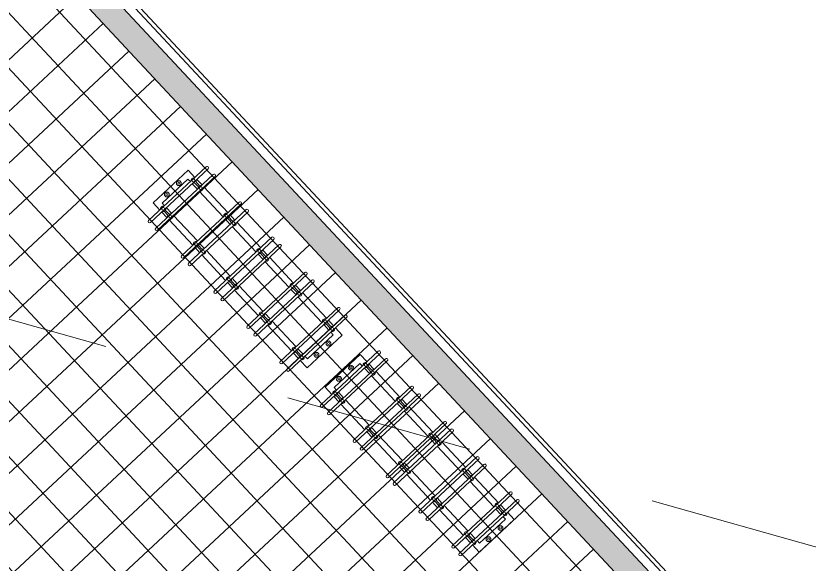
# Model space of a CAD drawing. Header units: millimetres. Extents: x -71377 to 516042, y -145869 to 441446.
# Drawn here: x 154473 to 160760, y 101834 to 106182 of the extents above; entities that cross this region are included whole.
import ezdxf

# ---------------------------------------------------------------- set-up
doc = ezdxf.new("R2010")
doc.units = ezdxf.units.MM
doc.header["$LTSCALE"] = 1000
doc.linetypes.add('_점선_M_', pattern=[3, 1.5, -1.5])
for name, color, linetype, lineweight in [('A-hat', 251, 'Continuous', 5), ('A-insu', 251, 'Continuous', 5), ('A_cwall', 2, 'Continuous', 5), ('A_fnsh-4', 4, 'Continuous', 5), ('AA_dash_M_', 7, '_점선_M_', 5), ('패밀리로 가져오기', 8, 'Continuous', 5)]:
    doc.layers.add(name, color=color, linetype=linetype, lineweight=lineweight)

# ---------------------------------------------------------------- blocks, each defined once
blk = doc.blocks.new('자전거보관소_2D - 자전거보관소_dwg-3619136-지반층 배치도')
at = {"layer": '패밀리로 가져오기'}
for p, q in [((1166.9, 2015.7), (543.2, 2015.7)), ((1166.9, 1993.4), (543.2, 1993.4)), ((665.1, 1993.4), (665.1, 1933.7)), ((683.7, 1993.9), (683.7, 1933.7)), ((696.4, 1993.9), (696.4, 1933.7)), ((715.1, 1993.4), (715.1, 1933.7)), ((995.1, 1993.4), (995.1, 1933.7)), ((1013.7, 1993.9), (1013.7, 1933.7)), ((1026.4, 1993.9), (1026.4, 1933.7)), ((1045.1, 1993.4), (1045.1, 1933.7)), ((1166.9, 1933.7), (543.2, 1933.7)), ((1166.9, 1911.4), (543.2, 1911.4)), ((665.1, 1911.4), (665.1, 1633.7)), ((715.1, 1911.4), (715.1, 1633.7)), ((995.1, 1911.4), (995.1, 1633.7)), ((1045.1, 1911.4), (1045.1, 1633.7)), ((1166.9, 1633.7), (543.2, 1633.7)), ((1166.9, 1611.4), (543.2, 1611.4)), ((665.1, 1611.4), (665.1, 1551.7)), ((683.7, 1611.9), (683.7, 1551.7)), ((696.4, 1611.9), (696.4, 1551.7)), ((715.1, 1611.4), (715.1, 1551.7)), ((995.1, 1611.4), (995.1, 1551.7)), ((1013.7, 1611.9), (1013.7, 1551.7)), ((1026.4, 1611.9), (1026.4, 1551.7)), ((1045.1, 1611.4), (1045.1, 1551.7)), ((1166.9, 1551.7), (543.2, 1551.7)), ((1166.9, 1529.4), (543.2, 1529.4)), ((665.1, 1529.4), (665.1, 1251.7)), ((715.1, 1529.4), (715.1, 1251.7)), ((995.1, 1529.4), (995.1, 1251.7)), ((1045.1, 1529.4), (1045.1, 1251.7)), ((1166.9, 1251.7), (543.2, 1251.7)), ((1166.9, 1229.4), (543.2, 1229.4)), ((665.1, 1229.4), (665.1, 1169.7)), ((683.7, 1229.9), (683.7, 1169.7)), ((696.4, 1229.9), (696.4, 1169.7)), ((715.1, 1229.4), (715.1, 1169.7)), ((995.1, 1229.4), (995.1, 1169.7)), ((1013.7, 1229.9), (1013.7, 1169.7)), ((1026.4, 1229.9), (1026.4, 1169.7)), ((1045.1, 1229.4), (1045.1, 1169.7)), ((1166.9, 1169.7), (543.2, 1169.7)), ((1166.9, 1147.4), (543.2, 1147.4)), ((665.1, 1147.4), (665.1, 869.7)), ((715.1, 1147.4), (715.1, 869.7)), ((995.1, 1147.4), (995.1, 869.7)), ((1045.1, 1147.4), (1045.1, 869.7)), ((1166.9, 869.7), (543.2, 869.7)), ((1166.9, 847.4), (543.2, 847.4)), ((665.1, 847.4), (665.1, 787.7)), ((683.7, 847.9), (683.7, 787.7)), ((696.4, 847.9), (696.4, 787.7)), ((715.1, 847.4), (715.1, 787.7)), ((995.1, 847.4), (995.1, 787.7)), ((1013.7, 847.9), (1013.7, 787.7)), ((1026.4, 847.9), (1026.4, 787.7)), ((1045.1, 847.4), (1045.1, 787.7)), ((1166.9, 787.7), (543.2, 787.7)), ((1166.9, 765.4), (543.2, 765.4)), ((665.1, 765.4), (665.1, 487.7)), ((715.1, 765.4), (715.1, 487.7)), ((995.1, 765.4), (995.1, 487.7)), ((1045.1, 765.4), (1045.1, 487.7)), ((1166.9, 487.7), (543.2, 487.7)), ((1166.9, 465.4), (543.2, 465.4)), ((665.1, 465.4), (665.1, 406.2)), ((683.7, 465.4), (683.7, 406.2)), ((696.4, 465.4), (696.4, 406.2)), ((715.1, 465.4), (715.1, 406.2)), ((995.1, 465.4), (995.1, 406.2)), ((1013.7, 465.4), (1013.7, 406.2)), ((1026.4, 465.4), (1026.4, 406.2)), ((1045.1, 465.4), (1045.1, 406.2)), ((1166.9, 406.2), (543.2, 406.2)), ((1166.9, 383.9), (543.2, 383.9))]:
    blk.add_line(p, q, dxfattribs=at)
at = {"layer": '패밀리로 가져오기', "flags": 128}
for points in [[(1045.1, 2015.7), (1045.1, 2094.3), (665.1, 2094.3), (665.1, 2015.7)], [(995.1, 2015.7), (995.1, 2044.3), (715.1, 2044.3), (715.1, 2015.7)], [(665.1, 383.9), (665.1, 304.8), (1045.1, 304.8), (1045.1, 383.9)], [(715.1, 383.9), (715.1, 354.8), (995.1, 354.8), (995.1, 383.9)]]:
    blk.add_lwpolyline(points, dxfattribs=at)
for points in [[(798.1, 2049.9), (782.1, 2049.9), (771.7, 2060.3), (771.7, 2076.3), (782.1, 2086.6), (798.1, 2086.6), (808.4, 2076.3), (808.4, 2060.3)], [(928.1, 2049.9), (912.1, 2049.9), (901.7, 2060.3), (901.7, 2076.3), (912.1, 2086.6), (928.1, 2086.6), (938.4, 2076.3), (938.4, 2060.3)], [(798.1, 348.1), (782.1, 348.1), (771.7, 337.8), (771.7, 321.8), (782.1, 311.4), (798.1, 311.4), (808.4, 321.8), (808.4, 337.8)], [(928.1, 348.1), (912.1, 348.1), (901.7, 337.8), (901.7, 321.8), (912.1, 311.4), (928.1, 311.4), (938.4, 321.8), (938.4, 337.8)]]:
    blk.add_lwpolyline(points, close=True, dxfattribs=at)
at = {"layer": '패밀리로 가져오기'}
for centre in [(790.1, 2068.3), (920.1, 2068.3), (790.1, 329.8), (920.1, 329.8)]:
    blk.add_circle(centre, 8, dxfattribs=at)
for centre, radius, start, end in [((543.2, 2004.5), 11.2, 90, 270), ((690.1, 2004.5), 21.1, 31.81557, 148.18443), ((690.1, 2004.5), 11.1, 90, 270), ((690.1, 2004.5), 11.1, 270, 90), ((1020.1, 2004), 21.1, 31.81557, 148.18443), ((1020.1, 2004.5), 11.1, 90, 270), ((1020.1, 2004.5), 11.1, 270, 90), ((1166.9, 2004.5), 11.2, 270, 90), ((690.1, 2004.5), 21.2, 211.81557, 252.5282), ((690.1, 2004.5), 21.2, 287.4718, 328.18443), ((1020.1, 2004), 21.1, 211.81557, 252.5282), ((1020.1, 2004), 21.1, 287.4718, 328.18443), ((543.2, 1922.5), 11.2, 90, 270), ((690.1, 1923), 21.1, 107.4718, 148.18443), ((690.1, 1923), 21.2, 211.81557, 328.18443), ((690.1, 1922.5), 11.2, 90, 270), ((690.1, 1922.5), 11.2, 270, 90), ((690.1, 1923), 21.1, 31.81557, 72.5282), ((1020.1, 1922.5), 21.1, 107.4718, 148.18443), ((1020.1, 1922.5), 21.2, 211.81557, 270), ((1020.1, 1922.5), 11.2, 90, 270), ((1020.1, 1922.5), 11.2, 270, 90), ((1020.1, 1922.5), 21.1, 270, 328.18443), ((1020.1, 1922.5), 21.1, 31.81557, 72.5282), ((1166.9, 1922.5), 11.2, 270, 90), ((690.1, 1622.5), 21.2, 31.81557, 148.18443), ((1020.1, 1622), 21.2, 31.81557, 148.18443), ((543.2, 1622.5), 11.2, 90, 270), ((690.1, 1622.5), 21.2, 211.81557, 252.5282), ((690.1, 1622.5), 11.1, 90, 270), ((690.1, 1622.5), 11.1, 270, 90), ((690.1, 1622.5), 21.2, 287.4718, 328.18443), ((1020.1, 1622), 21.1, 211.81557, 252.5282), ((1020.1, 1622.5), 11.1, 90, 270), ((1020.1, 1622.5), 11.1, 270, 90), ((1020.1, 1622), 21.2, 287.4718, 328.18443), ((1166.9, 1622.5), 11.2, 270, 90), ((543.2, 1540.5), 11.2, 90, 270), ((690.1, 1541), 21.1, 107.4718, 148.18443), ((690.1, 1541), 21.2, 211.81557, 328.18443), ((690.1, 1540.5), 11.2, 90, 270), ((690.1, 1540.5), 11.2, 270, 90), ((690.1, 1541), 21.1, 31.81557, 72.5282), ((1020.1, 1540.5), 21.1, 107.4718, 148.18443), ((1020.1, 1540.5), 21.2, 211.81557, 270), ((1020.1, 1540.5), 11.2, 90, 270), ((1020.1, 1540.5), 11.2, 270, 90), ((1020.1, 1540.5), 21.1, 270, 328.18443), ((1020.1, 1540.5), 21.1, 31.81557, 72.5282), ((1166.9, 1540.5), 11.2, 270, 90), ((690.1, 1240.5), 21.2, 31.81557, 148.18443), ((1020.1, 1240.5), 21.2, 31.81557, 148.18443), ((543.2, 1240.5), 11.2, 90, 270), ((690.1, 1240.5), 21.1, 211.81557, 252.5282), ((690.1, 1240.5), 11.2, 90, 270), ((690.1, 1240.5), 11.2, 270, 90), ((690.1, 1240.5), 21.1, 287.4718, 328.18443), ((1020.1, 1240.5), 21.1, 211.81557, 252.5282), ((1020.1, 1240.5), 11.2, 90, 270), ((1020.1, 1240.5), 11.2, 270, 90), ((1020.1, 1240.5), 21.2, 287.4718, 328.18443), ((1166.9, 1240.5), 11.2, 270, 90), ((543.2, 1158.5), 11.2, 90, 270), ((690.1, 1159), 21.1, 107.4718, 148.18443), ((690.1, 1159), 21.1, 211.81557, 270), ((690.1, 1158.5), 11.1, 90, 270), ((690.1, 1158.5), 11.1, 270, 90), ((690.1, 1159), 21.1, 270, 328.18443), ((690.1, 1159), 21.2, 31.81557, 72.5282), ((1020.1, 1159), 21.2, 107.4718, 148.18443), ((1020.1, 1159), 21.1, 211.81557, 270), ((1020.1, 1158.5), 11.2, 90, 270), ((1020.1, 1158.5), 11.2, 270, 90), ((1020.1, 1159), 21.1, 270, 328.18443), ((1020.1, 1159), 21.1, 31.81557, 72.5282), ((1166.9, 1158.5), 11.2, 270, 90), ((543.2, 858.5), 11.2, 90, 270), ((690.1, 858.5), 21.2, 31.81557, 148.18443), ((690.1, 858.5), 21.1, 211.81557, 252.5282), ((690.1, 858.5), 11.1, 90, 270), ((690.1, 858.5), 11.1, 270, 90), ((690.1, 858.5), 21.2, 287.4718, 328.18443), ((1020.1, 858.5), 21.2, 31.81557, 148.18443), ((1020.1, 858.5), 21.2, 211.81557, 252.5282), ((1020.1, 858.5), 11.2, 90, 270), ((1020.1, 858.5), 11.2, 270, 90), ((1020.1, 858.5), 21.2, 287.4718, 328.18443), ((1166.9, 858.5), 11.2, 270, 90), ((543.2, 776.5), 11.2, 90, 270), ((690.1, 777), 21.2, 107.4718, 148.18443), ((690.1, 777), 21.1, 211.81557, 270), ((690.1, 776.5), 11.1, 90, 270), ((690.1, 776.5), 11.1, 270, 90), ((690.1, 777), 21.2, 270, 328.18443), ((690.1, 777), 21.1, 31.81557, 72.5282), ((1020.1, 777), 21.1, 107.4718, 148.18443), ((1020.1, 777), 21.2, 211.81557, 270), ((1020.1, 776.5), 11.2, 90, 270), ((1020.1, 776.5), 11.2, 270, 90), ((1020.1, 777), 21.2, 270, 328.18443), ((1020.1, 777), 21.2, 31.81557, 72.5282), ((1166.9, 776.5), 11.2, 270, 90), ((543.2, 476.5), 11.2, 90, 270), ((690.1, 476.5), 21.2, 31.81557, 148.18443), ((690.1, 476.5), 21.1, 211.81557, 252.5282), ((690.1, 476.5), 11.1, 90, 270), ((690.1, 476.5), 11.1, 270, 90), ((690.1, 476.5), 21.1, 287.4718, 328.18443), ((1020.1, 476.5), 21.1, 31.81557, 148.18443), ((1020.1, 476.5), 21.2, 211.81557, 252.5282), ((1020.1, 476.5), 11.2, 90, 270), ((1020.1, 476.5), 11.2, 270, 90), ((1020.1, 476.5), 21.1, 287.4718, 328.18443), ((1166.9, 476.5), 11.2, 270, 90), ((543.2, 395), 11.2, 90, 270), ((690.1, 395), 21.2, 107.4718, 148.18443), ((690.1, 395), 21.1, 211.81557, 270), ((690.1, 395), 11.1, 90, 270), ((690.1, 395), 11.1, 270, 90), ((690.1, 395), 21.1, 270, 328.18443), ((690.1, 395), 21.2, 31.81557, 72.5282), ((1020.1, 395), 21.2, 107.4718, 148.18443), ((1020.1, 395), 21.2, 211.81557, 270), ((1020.1, 395), 11.2, 90, 270), ((1020.1, 395), 11.2, 270, 90), ((1020.1, 395), 21.1, 270, 328.18443), ((1020.1, 395), 21.1, 31.81557, 72.5282), ((1166.9, 395), 11.2, 270, 90)]:
    blk.add_arc(centre, radius, start, end, dxfattribs=at)
blk = doc.blocks.new('자전거보관소_2D - 자전거보관소_2D-3619196-지반층 배치도')
blk.add_blockref('자전거보관소_2D - 자전거보관소_dwg-3619136-지반층 배치도', (-665.1, -304.8))

msp = doc.modelspace()

# ---------------------------------------------------------------- hatches: boundary and pattern name
at = {"layer": 'A-hat'}
msp.add_hatch(color=256, dxfattribs=at).paths.add_polyline_path([(160211.2, 100709.7), (160357.4, 100846.1), (154502.5, 107124.8), (154356.2, 106988.4), (160084, 100846.1)])
h = msp.add_hatch(dxfattribs=at)
h.set_pattern_fill('FP_24', color=256, scale=1000, style=0, pattern_type=2)
h.set_pattern_definition([(133, (154643.15, 101123.46), (-219.406, -204.6), []), (223, (154643.15, 101123.46), (204.6, -219.406), [])])
h.paths.add_polyline_path([(157320.1, 98560.7), (158705.2, 99846.6), (158838.8, 99703.4), (160074.8, 100856), (154492.6, 106842.1), (152324.1, 104820), (153718.8, 103324.3), (153269.1, 102904.9), (155601.5, 100403.7), (156047.6, 100819.7), (156743.3, 100073.7), (156297.1, 99657.7), (157284.8, 98598.5)])

# ---------------------------------------------------------------- linework, layer by layer
at = {"layer": 'A-insu'}
msp.add_line((154502.5, 107124.8), (160357.4, 100846.1), dxfattribs=at)
at = {"layer": 'A_cwall'}
for p, q in [((160357.4, 100846.1), (154502.5, 107124.8)), ((154492.6, 106842.1), (160074.8, 100856))]:
    msp.add_line(p, q, dxfattribs=at)
at = {"layer": 'A_fnsh-4'}
for p, q in [((160498.8, 100841.2), (154507.4, 107266.1)), ((160456.4, 100842.6), (154505.9, 107223.7))]:
    msp.add_line(p, q, dxfattribs=at)
at = {"layer": 'AA_dash_M_'}
msp.add_line((98889.1, 119466.8), (269876.4, 71153.6), dxfattribs=at)

# ---------------------------------------------------------------- block references
at = {"layer": '패밀리로 가져오기', "rotation": 43.00000124847615}
for p in [(156781.2, 103390.8), (158145.2, 101928.1)]:
    msp.add_blockref('자전거보관소_2D - 자전거보관소_2D-3619196-지반층 배치도', p, dxfattribs=at)

doc.saveas('drawing.dxf')
